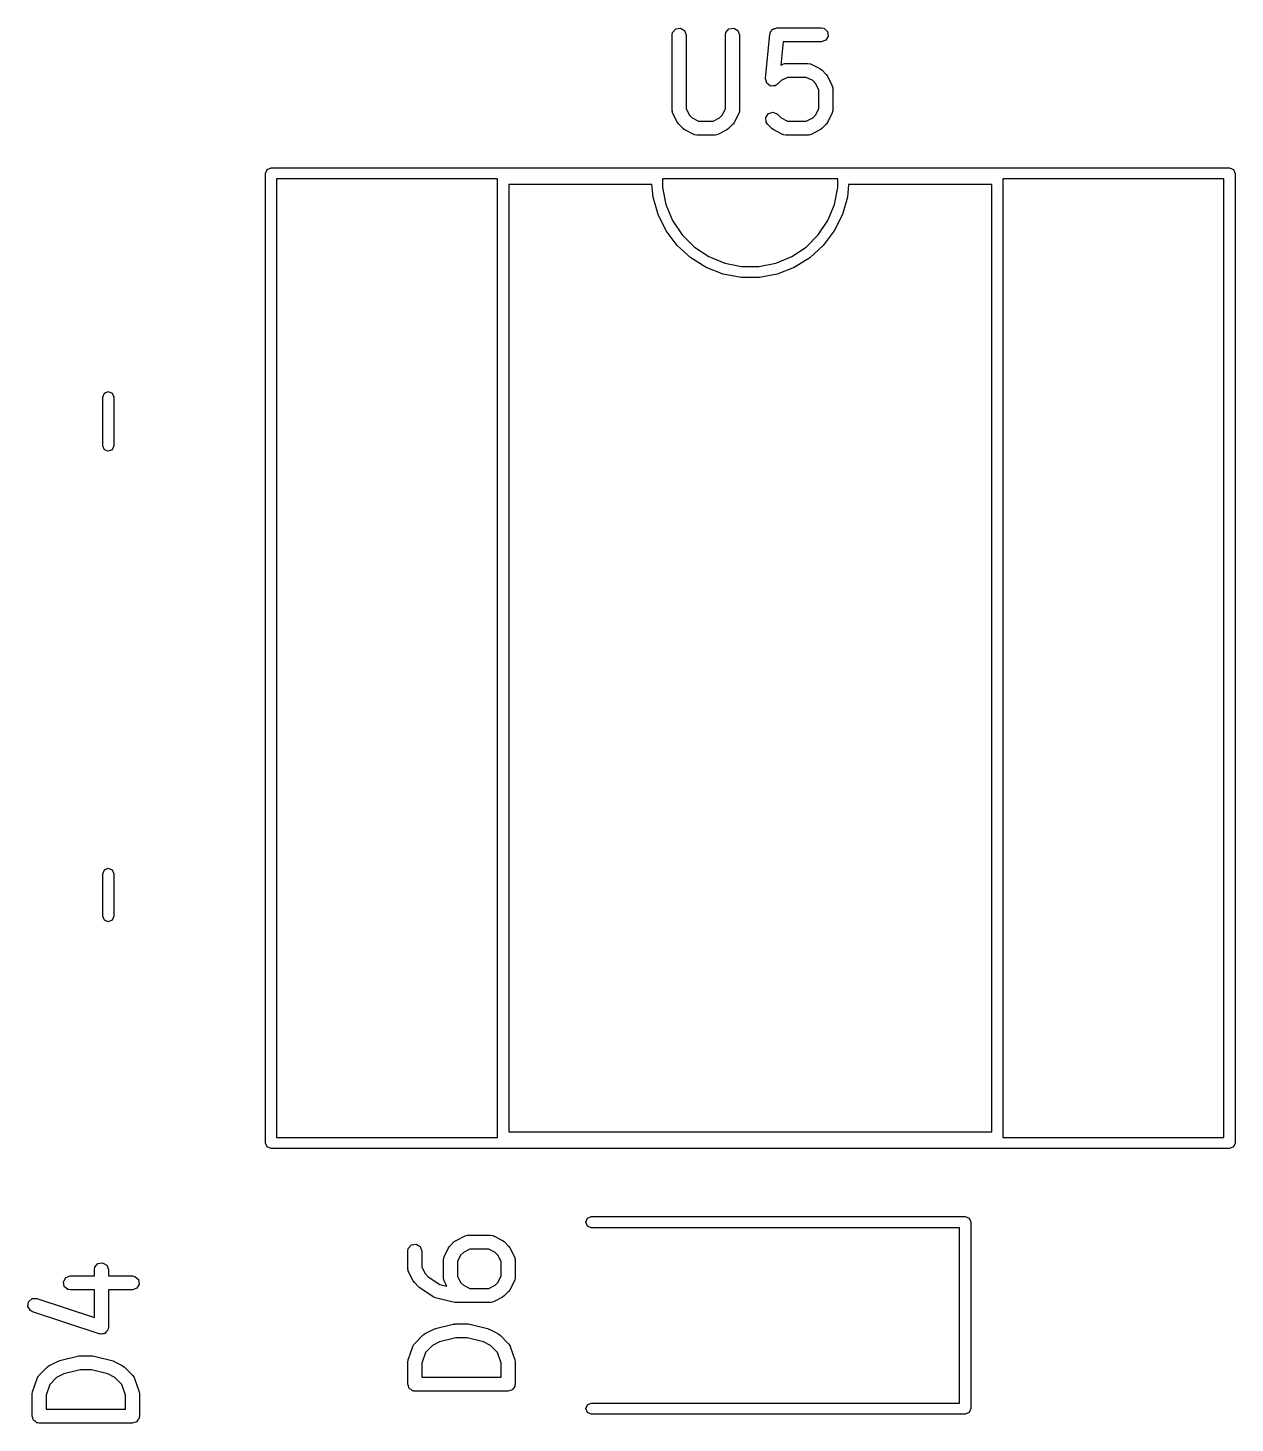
# Model space of a CAD drawing. Extents: x 44 to 148, y -85 to -25.
# Drawn here: x 111.84 to 124.79, y -40.98 to -26.02 of the extents above; entities that cross this region are included whole.
import ezdxf

# ---------------------------------------------------------------- set-up
doc = ezdxf.new("R2010")
doc.units = 0
doc.layers.add('BLACK', color=7, linetype='CONTINUOUS')

msp = doc.modelspace()

# ---------------------------------------------------------------- linework, layer by layer
at = {"layer": 'BLACK', "linetype": 'CONTINUOUS'}
for p, q in [((118.754618, -26.067167), (118.787595, -26.027867)), ((118.787595, -26.027867), (118.838119, -26.018958)), ((118.838119, -26.018958), (118.882548, -26.04461)), ((119.326046, -26.067167), (119.359023, -26.027867)), ((119.359023, -26.027867), (119.409547, -26.018958)), ((119.409547, -26.018958), (119.453976, -26.04461)), ((119.816541, -26.049159), (119.824505, -26.035366)), ((119.824505, -26.035366), (119.834356, -26.03178)), ((119.834356, -26.03178), (119.841863, -26.024458)), ((119.841863, -26.024458), (119.857746, -26.023266)), ((119.857746, -26.023266), (119.872714, -26.017819)), ((119.872714, -26.017819), (120.348904, -26.017819)), ((120.348904, -26.017819), (120.374556, -26.022342)), ((120.374556, -26.022342), (120.413856, -26.055319)), ((118.750095, -26.092819), (118.754618, -26.067167)), ((118.750095, -26.902342), (118.750095, -26.092819)), ((118.882548, -26.04461), (118.900095, -26.092819)), ((118.900095, -26.092819), (118.900095, -26.884637)), ((119.321523, -26.092819), (119.326046, -26.067167)), ((119.321523, -26.884637), (119.321523, -26.092819)), ((119.453976, -26.04461), (119.471523, -26.092819)), ((119.471523, -26.092819), (119.471523, -26.902342)), ((119.750467, -26.561546), (119.798086, -26.085356)), ((119.798086, -26.085356), (119.79916, -26.081537)), ((119.798853, -26.079795), (119.800407, -26.077102)), ((119.79916, -26.081537), (119.798853, -26.079795)), ((119.800407, -26.077102), (119.805139, -26.060282)), ((119.805139, -26.060282), (119.816541, -26.049159)), ((119.940588, -26.167819), (119.915769, -26.416009)), ((120.348904, -26.167819), (119.940588, -26.167819)), ((120.397113, -26.150272), (120.348904, -26.167819)), ((120.422765, -26.105843), (120.397113, -26.150272)), ((120.413856, -26.055319), (120.422765, -26.105843)), ((119.915769, -26.416009), (119.934411, -26.406689)), ((119.934411, -26.406689), (119.959377, -26.399263)), ((119.959377, -26.399263), (119.963738, -26.400304)), ((119.963738, -26.400304), (119.967952, -26.398771)), ((119.967952, -26.398771), (120.206047, -26.398771)), ((120.206047, -26.398771), (120.231699, -26.403294)), ((120.231699, -26.403294), (120.235134, -26.406176)), ((120.235134, -26.406176), (120.239588, -26.406689)), ((120.239588, -26.406689), (120.334826, -26.454308)), ((120.334826, -26.454308), (120.352836, -26.467666)), ((120.352836, -26.467666), (120.354318, -26.468357)), ((120.354318, -26.468357), (120.401937, -26.515976)), ((119.750381, -26.562473), (119.750589, -26.562026)), ((119.756907, -26.586832), (119.750381, -26.562473)), ((119.750589, -26.562026), (119.750467, -26.561546)), ((119.76313, -26.611262), (119.756907, -26.586832)), ((119.76353, -26.611549), (119.76313, -26.611262)), ((119.763658, -26.612027), (119.76353, -26.611549)), ((119.784292, -26.626475), (119.763658, -26.612027)), ((119.804786, -26.641208), (119.784292, -26.626475)), ((119.878128, -26.622042), (119.856791, -26.636982)), ((119.917141, -26.583029), (119.878128, -26.622042)), ((119.985657, -26.548771), (119.917141, -26.583029)), ((120.188342, -26.548771), (119.985657, -26.548771)), ((120.256858, -26.583029), (120.188342, -26.548771)), ((120.287265, -26.613436), (120.256858, -26.583029)), ((120.321523, -26.681952), (120.287265, -26.613436)), ((120.401937, -26.515976), (120.414796, -26.534342)), ((120.414796, -26.534342), (120.415986, -26.535468)), ((120.415986, -26.535468), (120.463605, -26.630706)), ((120.463605, -26.630706), (120.471031, -26.655672)), ((119.805279, -26.64117), (119.804786, -26.641208)), ((119.805684, -26.641454), (119.805279, -26.64117)), ((119.830787, -26.639257), (119.805684, -26.641454)), ((119.855946, -26.63737), (119.830787, -26.639257)), ((119.856299, -26.637024), (119.855946, -26.63737)), ((119.856791, -26.636982), (119.856299, -26.637024)), ((120.321523, -26.884637), (120.321523, -26.681952)), ((120.471031, -26.655672), (120.469989, -26.660033)), ((120.469989, -26.660033), (120.471523, -26.664247)), ((120.471523, -26.664247), (120.471523, -26.902342)), ((118.751628, -26.906555), (118.750095, -26.902342)), ((118.750587, -26.910916), (118.751628, -26.906555)), ((118.758013, -26.935883), (118.750587, -26.910916)), ((118.900095, -26.884637), (118.934353, -26.953153)), ((119.287264, -26.953153), (119.321523, -26.884637)), ((119.464117, -26.931429), (119.463605, -26.935883)), ((119.467, -26.927994), (119.464117, -26.931429)), ((119.471523, -26.902342), (119.467, -26.927994)), ((119.782077, -26.936143), (119.831632, -26.922866)), ((119.831632, -26.922866), (119.878129, -26.944548)), ((120.287264, -26.953153), (120.321523, -26.884637)), ((120.464117, -26.931429), (120.463605, -26.935883)), ((120.467, -26.927994), (120.464117, -26.931429)), ((120.471523, -26.902342), (120.467, -26.927994)), ((118.805632, -27.031121), (118.758013, -26.935883)), ((118.80682, -27.032246), (118.805632, -27.031121)), ((118.81968, -27.050612), (118.80682, -27.032246)), ((118.867299, -27.098232), (118.81968, -27.050612)), ((118.934353, -26.953153), (118.96476, -26.983561)), ((118.96476, -26.983561), (119.033276, -27.017819)), ((119.033276, -27.017819), (119.188342, -27.017819)), ((119.188342, -27.017819), (119.256857, -26.983561)), ((119.256857, -26.983561), (119.287264, -26.953153)), ((119.401937, -27.050613), (119.354319, -27.098232)), ((119.402627, -27.049131), (119.401937, -27.050613)), ((119.415986, -27.031121), (119.402627, -27.049131)), ((119.463605, -26.935883), (119.415986, -27.031121)), ((119.752651, -26.978168), (119.782077, -26.936143)), ((119.757121, -27.029275), (119.752651, -26.978168)), ((119.772061, -27.050612), (119.757121, -27.029275)), ((119.81968, -27.098232), (119.772061, -27.050612)), ((119.878129, -26.944548), (119.917141, -26.983561)), ((119.917141, -26.983561), (119.985657, -27.017819)), ((119.985657, -27.017819), (120.188342, -27.017819)), ((120.188342, -27.017819), (120.256857, -26.983561)), ((120.256857, -26.983561), (120.287264, -26.953153)), ((120.401937, -27.050613), (120.354319, -27.098232)), ((120.402627, -27.049131), (120.401937, -27.050613)), ((120.415986, -27.031121), (120.402627, -27.049131)), ((120.463605, -26.935883), (120.415986, -27.031121)), ((118.86878, -27.098922), (118.867299, -27.098232)), ((118.886792, -27.112282), (118.86878, -27.098922)), ((118.98203, -27.159901), (118.886792, -27.112282)), ((118.986483, -27.160413), (118.98203, -27.159901)), ((118.989919, -27.163296), (118.986483, -27.160413)), ((119.015571, -27.167819), (118.989919, -27.163296)), ((119.206047, -27.167819), (119.015571, -27.167819)), ((119.21026, -27.166285), (119.206047, -27.167819)), ((119.214621, -27.167327), (119.21026, -27.166285)), ((119.239588, -27.159901), (119.214621, -27.167327)), ((119.334826, -27.112282), (119.239588, -27.159901)), ((119.33595, -27.111094), (119.334826, -27.112282)), ((119.354319, -27.098232), (119.33595, -27.111094)), ((119.821161, -27.098922), (119.81968, -27.098232)), ((119.839173, -27.112282), (119.821161, -27.098922)), ((119.934411, -27.159901), (119.839173, -27.112282)), ((119.938864, -27.160413), (119.934411, -27.159901)), ((119.9423, -27.163296), (119.938864, -27.160413)), ((119.967952, -27.167819), (119.9423, -27.163296)), ((120.206047, -27.167819), (119.967952, -27.167819)), ((120.21026, -27.166285), (120.206047, -27.167819)), ((120.214621, -27.167327), (120.21026, -27.166285)), ((120.239588, -27.159901), (120.214621, -27.167327)), ((120.334826, -27.112282), (120.239588, -27.159901)), ((120.33595, -27.111094), (120.334826, -27.112282)), ((120.354319, -27.098232), (120.33595, -27.111094)), ((114.404574, -27.535574), (114.447, -27.518)), ((114.447, -27.518), (124.727, -27.518)), ((124.727, -27.518), (124.769426, -27.535574)), ((114.387, -27.578), (114.404574, -27.535574)), ((114.387, -37.978), (114.387, -27.578)), ((114.507, -27.638), (114.507, -37.918)), ((116.877, -27.638), (114.507, -27.638)), ((116.877, -37.918), (116.877, -27.638)), ((118.647, -27.638), (118.647, -27.730582)), ((120.527, -27.638), (118.647, -27.638)), ((120.527, -27.730582), (120.527, -27.638)), ((122.297, -27.638), (122.297, -37.918)), ((124.667, -27.638), (122.297, -27.638)), ((124.667, -37.918), (124.667, -27.638)), ((124.769426, -27.535574), (124.787, -27.578)), ((124.787, -27.578), (124.787, -37.978)), ((116.997, -27.698), (116.997, -37.858)), ((118.53256, -27.698), (116.997, -27.698)), ((118.545049, -27.832774), (118.53256, -27.698)), ((118.598579, -28.020916), (118.545049, -27.832774)), ((118.647, -27.730582), (118.683124, -27.912188)), ((120.490876, -27.912188), (120.527, -27.730582)), ((120.628951, -27.832774), (120.575421, -28.020916)), ((120.64144, -27.698), (120.628951, -27.832774)), ((122.177, -27.698), (120.64144, -27.698)), ((122.177, -37.858), (122.177, -27.698)), ((118.683124, -27.912188), (118.753983, -28.083257)), ((120.420017, -28.083257), (120.490876, -27.912188)), ((118.68577, -28.196018), (118.598579, -28.020916)), ((118.753983, -28.083257), (118.856855, -28.237215)), ((120.317145, -28.237215), (120.420017, -28.083257)), ((120.575421, -28.020916), (120.48823, -28.196018)), ((118.803651, -28.352117), (118.68577, -28.196018)), ((118.856855, -28.237215), (118.987785, -28.368145)), ((120.186215, -28.368145), (120.317145, -28.237215)), ((120.48823, -28.196018), (120.370349, -28.352117)), ((118.948207, -28.483898), (118.803651, -28.352117)), ((118.987785, -28.368145), (119.141743, -28.471017)), ((120.032257, -28.471017), (120.186215, -28.368145)), ((120.370349, -28.352117), (120.225793, -28.483898)), ((119.114517, -28.586873), (118.948207, -28.483898)), ((119.141743, -28.471017), (119.312812, -28.541876)), ((119.312812, -28.541876), (119.494418, -28.578)), ((119.494418, -28.578), (119.679582, -28.578)), ((119.679582, -28.578), (119.861188, -28.541876)), ((119.861188, -28.541876), (120.032257, -28.471017)), ((120.225793, -28.483898), (120.059483, -28.586873)), ((119.296917, -28.657535), (119.114517, -28.586873)), ((119.489196, -28.693478), (119.296917, -28.657535)), ((119.684804, -28.693478), (119.489196, -28.693478)), ((119.877083, -28.657535), (119.684804, -28.693478)), ((120.059483, -28.586873), (119.877083, -28.657535)), ((112.659574, -29.934322), (112.702, -29.916748)), ((112.702, -29.916748), (112.744426, -29.934322)), ((112.642, -29.976748), (112.659574, -29.934322)), ((112.642, -30.499252), (112.642, -29.976748)), ((112.744426, -29.934322), (112.762, -29.976748)), ((112.762, -29.976748), (112.762, -30.499252)), ((112.659574, -30.541678), (112.642, -30.499252)), ((112.762, -30.499252), (112.744426, -30.541678)), ((112.702, -30.559252), (112.659574, -30.541678)), ((112.744426, -30.541678), (112.702, -30.559252)), ((112.642, -35.090936), (112.659574, -35.04851)), ((112.642, -35.545064), (112.642, -35.090936)), ((112.659574, -35.04851), (112.702, -35.030936)), ((112.702, -35.030936), (112.744426, -35.04851)), ((112.744426, -35.04851), (112.762, -35.090936)), ((112.762, -35.090936), (112.762, -35.545064)), ((112.659574, -35.58749), (112.642, -35.545064)), ((112.702, -35.605064), (112.659574, -35.58749)), ((112.744426, -35.58749), (112.702, -35.605064)), ((112.762, -35.545064), (112.744426, -35.58749)), ((116.997, -37.858), (122.177, -37.858)), ((114.404574, -38.020426), (114.387, -37.978)), ((114.507, -37.918), (116.877, -37.918)), ((122.297, -37.918), (124.667, -37.918)), ((124.787, -37.978), (124.769426, -38.020426)), ((114.447, -38.038), (114.404574, -38.020426)), ((124.727, -38.038), (114.447, -38.038)), ((124.769426, -38.020426), (124.727, -38.038)), ((117.8224, -38.8272), (117.839974, -38.784774)), ((117.839974, -38.869626), (117.8224, -38.8272)), ((117.839974, -38.784774), (117.8824, -38.7672)), ((117.8824, -38.8872), (117.839974, -38.869626)), ((117.8824, -38.7672), (121.8924, -38.7672)), ((121.8324, -38.8872), (117.8824, -38.8872)), ((121.8324, -40.7672), (121.8324, -38.8872)), ((121.8924, -38.7672), (121.934826, -38.784774)), ((121.934826, -38.784774), (121.9524, -38.8272)), ((121.9524, -38.8272), (121.9524, -40.8272)), ((116.365557, -39.08369), (116.413176, -39.036071)), ((116.413176, -39.036071), (116.431542, -39.023211)), ((116.431542, -39.023211), (116.432668, -39.022022)), ((116.432668, -39.022022), (116.527906, -38.974403)), ((116.527906, -38.974403), (116.552872, -38.966977)), ((116.552872, -38.966977), (116.557233, -38.968018)), ((116.557233, -38.968018), (116.561447, -38.966485)), ((116.561447, -38.966485), (116.799542, -38.966485)), ((116.799542, -38.966485), (116.825194, -38.971008)), ((116.825194, -38.971008), (116.828629, -38.97389)), ((116.828629, -38.97389), (116.833083, -38.974403)), ((116.833083, -38.974403), (116.928321, -39.022022)), ((116.928321, -39.022022), (116.946329, -39.035378)), ((116.946329, -39.035378), (116.947812, -39.03607)), ((116.947812, -39.03607), (116.995432, -39.083689)), ((115.915019, -39.136723), (115.919542, -39.111071)), ((115.915019, -39.327199), (115.915019, -39.136723)), ((115.919542, -39.111071), (115.952519, -39.071771)), ((115.952519, -39.071771), (116.003043, -39.062862)), ((116.003043, -39.062862), (116.047472, -39.088514)), ((116.047472, -39.088514), (116.065019, -39.136723)), ((116.065019, -39.136723), (116.065019, -39.309494)), ((116.295971, -39.231961), (116.300494, -39.206309)), ((116.300494, -39.206309), (116.303376, -39.202873)), ((116.303376, -39.202873), (116.303889, -39.19842)), ((116.303889, -39.19842), (116.351508, -39.103182)), ((116.351508, -39.103182), (116.364866, -39.085171)), ((116.364866, -39.085171), (116.365557, -39.08369)), ((116.480229, -39.18115), (116.445971, -39.249666)), ((116.510636, -39.150743), (116.480229, -39.18115)), ((116.579152, -39.116485), (116.510636, -39.150743)), ((116.781837, -39.116485), (116.579152, -39.116485)), ((116.850353, -39.150743), (116.781837, -39.116485)), ((116.880761, -39.18115), (116.850353, -39.150743)), ((116.915019, -39.249666), (116.880761, -39.18115)), ((116.995432, -39.083689), (117.008294, -39.102057)), ((117.008294, -39.102057), (117.009482, -39.103182)), ((117.009482, -39.103182), (117.057101, -39.19842)), ((117.057101, -39.19842), (117.064527, -39.223386)), ((112.552485, -39.335666), (112.557008, -39.310014)), ((112.552485, -39.403523), (112.552485, -39.335666)), ((112.557008, -39.310014), (112.589985, -39.270714)), ((112.589985, -39.270714), (112.640509, -39.261805)), ((112.640509, -39.261805), (112.684938, -39.287457)), ((112.684938, -39.287457), (112.702485, -39.335666)), ((112.702485, -39.335666), (112.702485, -39.403523)), ((115.916552, -39.331412), (115.915019, -39.327199)), ((115.915511, -39.335773), (115.916552, -39.331412)), ((115.922937, -39.36074), (115.915511, -39.335773)), ((116.065019, -39.309494), (116.099277, -39.37801)), ((116.295971, -39.422437), (116.295971, -39.231961)), ((116.445971, -39.249666), (116.445971, -39.404732)), ((116.915019, -39.404732), (116.915019, -39.249666)), ((117.064527, -39.223386), (117.063485, -39.227747)), ((117.063485, -39.227747), (117.065019, -39.231961)), ((117.065019, -39.231961), (117.065019, -39.422437)), ((112.220291, -39.465499), (112.245943, -39.42107)), ((112.2292, -39.516023), (112.220291, -39.465499)), ((112.245943, -39.42107), (112.294152, -39.403523)), ((112.294152, -39.403523), (112.552485, -39.403523)), ((112.702485, -39.403523), (112.960819, -39.403523)), ((112.960819, -39.403523), (112.986471, -39.408046)), ((112.986471, -39.408046), (113.025771, -39.441023)), ((113.03468, -39.491547), (113.009028, -39.535976)), ((113.025771, -39.441023), (113.03468, -39.491547)), ((115.970556, -39.455978), (115.922937, -39.36074)), ((115.971745, -39.457103), (115.970556, -39.455978)), ((115.984605, -39.47547), (115.971745, -39.457103)), ((116.032224, -39.523089), (115.984605, -39.47547)), ((116.099277, -39.37801), (116.133037, -39.41177)), ((116.133037, -39.41177), (116.258908, -39.495684)), ((116.258908, -39.495684), (116.333004, -39.514208)), ((116.297504, -39.42665), (116.295971, -39.422437)), ((116.296463, -39.431011), (116.297504, -39.42665)), ((116.303889, -39.455978), (116.296463, -39.431011)), ((116.333004, -39.514208), (116.303889, -39.455978)), ((116.445971, -39.404732), (116.480229, -39.473248)), ((116.480229, -39.473248), (116.510636, -39.503655)), ((116.510636, -39.503655), (116.579152, -39.537913)), ((116.781837, -39.537913), (116.850353, -39.503654)), ((116.850353, -39.503654), (116.880761, -39.473247)), ((116.880761, -39.473247), (116.915019, -39.404732)), ((117.057101, -39.455978), (117.009482, -39.551216)), ((117.057613, -39.451524), (117.057101, -39.455978)), ((117.060496, -39.448089), (117.057613, -39.451524)), ((117.065019, -39.422437), (117.060496, -39.448089)), ((111.847248, -39.680905), (111.885633, -39.646868)), ((111.885633, -39.646868), (111.936917, -39.645467)), ((111.936917, -39.645467), (112.552485, -39.850656)), ((112.2685, -39.549), (112.2292, -39.516023)), ((112.294152, -39.553523), (112.2685, -39.549)), ((112.552485, -39.553523), (112.294152, -39.553523)), ((112.552485, -39.850656), (112.552485, -39.553523)), ((112.960819, -39.553523), (112.702485, -39.553523)), ((112.702485, -39.553523), (112.702485, -39.954713)), ((113.009028, -39.535976), (112.960819, -39.553523)), ((116.03539, -39.524565), (116.032224, -39.523089)), ((116.043654, -39.53246), (116.03539, -39.524565)), ((116.186512, -39.627698), (116.043654, -39.53246)), ((116.186931, -39.6278), (116.186512, -39.627698)), ((116.209924, -39.638055), (116.186931, -39.6278)), ((116.4004, -39.685674), (116.209924, -39.638055)), ((116.579152, -39.537913), (116.781837, -39.537913)), ((116.928321, -39.632376), (116.833083, -39.679995)), ((116.929446, -39.631187), (116.928321, -39.632376)), ((116.947812, -39.618328), (116.929446, -39.631187)), ((116.995432, -39.570709), (116.947812, -39.618328)), ((116.996122, -39.569227), (116.995432, -39.570709)), ((117.009482, -39.551216), (116.996122, -39.569227)), ((111.839723, -39.731654), (111.847248, -39.680905)), ((111.866578, -39.775366), (111.839723, -39.731654)), ((111.889483, -39.787769), (111.866578, -39.775366)), ((112.603767, -40.025864), (111.889483, -39.787769)), ((116.403848, -39.685313), (116.4004, -39.685674)), ((116.41859, -39.687913), (116.403848, -39.685313)), ((116.799542, -39.687913), (116.41859, -39.687913)), ((116.803755, -39.686379), (116.799542, -39.687913)), ((116.808116, -39.687421), (116.803755, -39.686379)), ((116.833083, -39.679995), (116.808116, -39.687421)), ((116.209924, -39.968724), (116.4004, -39.921105)), ((116.4004, -39.921105), (116.415332, -39.920051)), ((116.415332, -39.920051), (116.41859, -39.918866)), ((116.41859, -39.918866), (116.561447, -39.918866)), ((116.561447, -39.918866), (116.576188, -39.921465)), ((116.576188, -39.921465), (116.579637, -39.921105)), ((116.579637, -39.921105), (116.770113, -39.968724)), ((112.609496, -40.025707), (112.603767, -40.025864)), ((112.614461, -40.028574), (112.609496, -40.025707)), ((112.634607, -40.025021), (112.614461, -40.028574)), ((112.655051, -40.024463), (112.634607, -40.025021)), ((112.659339, -40.02066), (112.655051, -40.024463)), ((112.664985, -40.019665), (112.659339, -40.02066)), ((112.678134, -40.003994), (112.664985, -40.019665)), ((112.693437, -39.990425), (112.678134, -40.003994)), ((112.694277, -39.984755), (112.693437, -39.990425)), ((112.697962, -39.980365), (112.694277, -39.984755)), ((112.702485, -39.954713), (112.697962, -39.980365)), ((115.984605, -40.131309), (116.079843, -40.036071)), ((116.079843, -40.036071), (116.098211, -40.023208)), ((116.098211, -40.023208), (116.099335, -40.022022)), ((116.099335, -40.022022), (116.194573, -39.974403)), ((116.194573, -39.974403), (116.206979, -39.970712)), ((116.206979, -39.970712), (116.209924, -39.968724)), ((116.427824, -40.068866), (116.25429, -40.112249)), ((116.552213, -40.068866), (116.427824, -40.068866)), ((116.725747, -40.112249), (116.552213, -40.068866)), ((116.770113, -39.968724), (116.781935, -39.973996)), ((116.781935, -39.973996), (116.785464, -39.974403)), ((116.785464, -39.974403), (116.880702, -40.022022)), ((116.880702, -40.022022), (116.898712, -40.03538)), ((116.898712, -40.03538), (116.900194, -40.036071)), ((116.900194, -40.036071), (116.995433, -40.131309)), ((115.918868, -40.303482), (115.966487, -40.160625)), ((115.966487, -40.160625), (115.978889, -40.13772)), ((115.978889, -40.13772), (115.98271, -40.135372)), ((115.98271, -40.135372), (115.984605, -40.131309)), ((116.10319, -40.224855), (116.065019, -40.339369)), ((116.177303, -40.150743), (116.10319, -40.224855)), ((116.25429, -40.112249), (116.177303, -40.150743)), ((116.802734, -40.150743), (116.725747, -40.112249)), ((116.876848, -40.224856), (116.802734, -40.150743)), ((116.915019, -40.339369), (116.876848, -40.224856)), ((116.995433, -40.131309), (117.010374, -40.152646)), ((117.010374, -40.152646), (117.010764, -40.157114)), ((117.010764, -40.157114), (117.013551, -40.160625)), ((117.013551, -40.160625), (117.06117, -40.303481)), ((111.955405, -40.473109), (112.050643, -40.377871)), ((112.050643, -40.377871), (112.069011, -40.365008)), ((112.069011, -40.365008), (112.070135, -40.363822)), ((112.070135, -40.363822), (112.165373, -40.316203)), ((112.165373, -40.316203), (112.177779, -40.312512)), ((112.177779, -40.312512), (112.180724, -40.310524)), ((112.180724, -40.310524), (112.3712, -40.262905)), ((112.3712, -40.262905), (112.386132, -40.261851)), ((112.386132, -40.261851), (112.38939, -40.260666)), ((112.38939, -40.260666), (112.532247, -40.260666)), ((112.532247, -40.260666), (112.546988, -40.263265)), ((112.546988, -40.263265), (112.550437, -40.262905)), ((112.550437, -40.262905), (112.740913, -40.310524)), ((112.740913, -40.310524), (112.752735, -40.315796)), ((112.752735, -40.315796), (112.756264, -40.316203)), ((112.756264, -40.316203), (112.851502, -40.363822)), ((112.851502, -40.363822), (112.869512, -40.37718)), ((112.869512, -40.37718), (112.870994, -40.377871)), ((112.870994, -40.377871), (112.966233, -40.473109)), ((115.915019, -40.327199), (115.918912, -40.305116)), ((115.915019, -40.565294), (115.915019, -40.327199)), ((115.918912, -40.305116), (115.918868, -40.303482)), ((116.065019, -40.339369), (116.065019, -40.490294)), ((116.915019, -40.490294), (116.915019, -40.339369)), ((117.06117, -40.303481), (117.064459, -40.325661)), ((117.064459, -40.325661), (117.065019, -40.327199)), ((117.065019, -40.327199), (117.065019, -40.565294)), ((111.889668, -40.645282), (111.937287, -40.502425)), ((111.937287, -40.502425), (111.949689, -40.47952)), ((111.949689, -40.47952), (111.95351, -40.477172)), ((111.95351, -40.477172), (111.955405, -40.473109)), ((112.148103, -40.492543), (112.07399, -40.566655)), ((112.22509, -40.454049), (112.148103, -40.492543)), ((112.398624, -40.410666), (112.22509, -40.454049)), ((112.523013, -40.410666), (112.398624, -40.410666)), ((112.696547, -40.454049), (112.523013, -40.410666)), ((112.773534, -40.492543), (112.696547, -40.454049)), ((112.847648, -40.566656), (112.773534, -40.492543)), ((112.966233, -40.473109), (112.981174, -40.494446)), ((112.981174, -40.494446), (112.981564, -40.498914)), ((112.981564, -40.498914), (112.984351, -40.502425)), ((112.984351, -40.502425), (113.03197, -40.645281)), ((116.065019, -40.490294), (116.915019, -40.490294)), ((111.885819, -40.668999), (111.889712, -40.646916)), ((111.885819, -40.907094), (111.885819, -40.668999)), ((111.889712, -40.646916), (111.889668, -40.645282)), ((112.07399, -40.566655), (112.035819, -40.681169)), ((112.035819, -40.681169), (112.035819, -40.832094)), ((112.885819, -40.681169), (112.847648, -40.566656)), ((112.885819, -40.832094), (112.885819, -40.681169)), ((113.03197, -40.645281), (113.035259, -40.667461)), ((113.035259, -40.667461), (113.035819, -40.668999)), ((113.035819, -40.668999), (113.035819, -40.907094)), ((115.921682, -40.583602), (115.915019, -40.565294)), ((115.925067, -40.602794), (115.921682, -40.583602)), ((115.930251, -40.607144), (115.925067, -40.602794)), ((115.932566, -40.613503), (115.930251, -40.607144)), ((115.949439, -40.623245), (115.932566, -40.613503)), ((115.964367, -40.635771), (115.949439, -40.623245)), ((115.974109, -40.637488), (115.964367, -40.635771)), ((115.976995, -40.639155), (115.974109, -40.637488)), ((115.980277, -40.638576), (115.976995, -40.639155)), ((115.990019, -40.640294), (115.980277, -40.638576)), ((116.990019, -40.640294), (115.990019, -40.640294)), ((117.008327, -40.63363), (116.990019, -40.640294)), ((117.027519, -40.630246), (117.008327, -40.63363)), ((117.031869, -40.625061), (117.027519, -40.630246)), ((117.038228, -40.622747), (117.031869, -40.625061)), ((117.04797, -40.605873), (117.038228, -40.622747)), ((117.060496, -40.590946), (117.04797, -40.605873)), ((117.062213, -40.581203), (117.060496, -40.590946)), ((117.06388, -40.578318), (117.062213, -40.581203)), ((117.065019, -40.565294), (117.063301, -40.575035)), ((117.063301, -40.575035), (117.06388, -40.578318)), ((112.035819, -40.832094), (112.885819, -40.832094)), ((117.8224, -40.8272), (117.839974, -40.784774)), ((117.839974, -40.869626), (117.8224, -40.8272)), ((117.839974, -40.784774), (117.8824, -40.7672)), ((117.8824, -40.7672), (121.8324, -40.7672)), ((121.9524, -40.8272), (121.934826, -40.869626)), ((111.892482, -40.925402), (111.885819, -40.907094)), ((111.895867, -40.944594), (111.892482, -40.925402)), ((111.901051, -40.948944), (111.895867, -40.944594)), ((111.903366, -40.955303), (111.901051, -40.948944)), ((111.920239, -40.965045), (111.903366, -40.955303)), ((111.935167, -40.977571), (111.920239, -40.965045)), ((111.944909, -40.979288), (111.935167, -40.977571)), ((111.947795, -40.980955), (111.944909, -40.979288)), ((111.951077, -40.980376), (111.947795, -40.980955)), ((111.960819, -40.982094), (111.951077, -40.980376)), ((112.960819, -40.982094), (111.960819, -40.982094)), ((112.979127, -40.97543), (112.960819, -40.982094)), ((112.998319, -40.972046), (112.979127, -40.97543)), ((113.002669, -40.966861), (112.998319, -40.972046)), ((113.009028, -40.964547), (113.002669, -40.966861)), ((113.01877, -40.947673), (113.009028, -40.964547)), ((113.031296, -40.932746), (113.01877, -40.947673)), ((113.033013, -40.923003), (113.031296, -40.932746)), ((113.03468, -40.920118), (113.033013, -40.923003)), ((113.035819, -40.907094), (113.034101, -40.916835)), ((113.034101, -40.916835), (113.03468, -40.920118)), ((117.8824, -40.8872), (117.839974, -40.869626)), ((121.8924, -40.8872), (117.8824, -40.8872)), ((121.934826, -40.869626), (121.8924, -40.8872))]:
    msp.add_line(p, q, dxfattribs=at)

doc.saveas('drawing.dxf')
